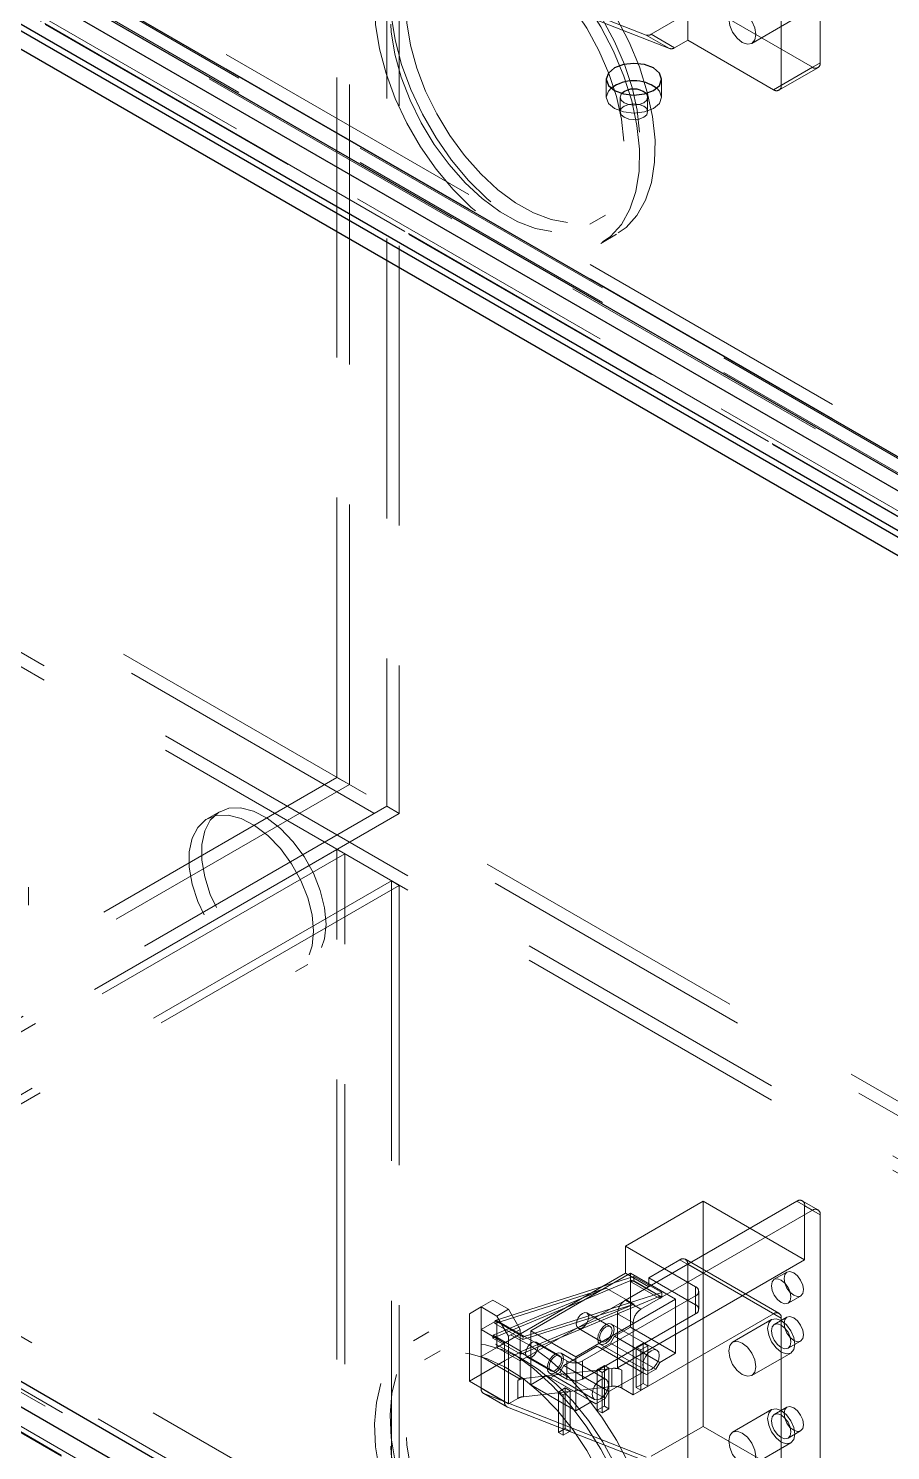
# Model space of a CAD drawing. Header units: millimetres. Extents: x 108 to 5832, y 144 to 4056.
# Drawn here: x 4882.8 to 4961, y 2980.5 to 3109.6 of the extents above; entities that cross this region are included whole.
import ezdxf

# ---------------------------------------------------------------- set-up
doc = ezdxf.new("R2010")
doc.units = ezdxf.units.MM
doc.header["$LTSCALE"] = 20
doc.linetypes.add('HIDDEN', pattern=[1.905, 1.27, -0.635])

msp = doc.modelspace()

# ---------------------------------------------------------------- linework, layer by layer
at = {"color": 7, "linetype": 'Continuous', "lineweight": 25}
for p, q in [((4053.47, 3595), (5217.37, 2923.09)), ((4053.47, 3593.36), (5217.37, 2921.46)), ((4300.95, 3444.82), (5213, 2918.31)), ((4300.95, 3320.01), (5213.12, 2793.43)), ((5030.09, 3022.22), (4857.55, 3121.82)), ((4857.55, 3000.98), (5030.09, 2901.37))]:
    msp.add_line(p, q, dxfattribs=at)
at = {"color": 1, "linetype": 'HIDDEN', "lineweight": 18}
for p, q in [((4054.96, 3593.97), (5218.42, 2922.32)), ((4054.96, 3592.67), (5218.42, 2921.01)), ((5218.14, 2920.85), (4054.96, 3592.34)), ((5219.69, 2923.05), (4065.28, 3589.48)), ((5219.69, 2921.75), (4065.28, 3588.17)), ((4059.34, 3586.22), (5213.75, 2919.79)), ((4059.38, 3586.12), (5213.8, 2919.7)), ((5213.9, 2919.71), (4059.48, 3586.13)), ((4059.48, 3584.83), (5213.9, 2918.4)), ((4363.46, 3357.56), (5280.16, 2828.37)), ((4364.17, 3355.85), (5280.16, 2827.06)), ((5280.16, 2823.14), (4364.17, 3351.93)), ((5280.16, 2821.84), (4363.46, 3351.03)), ((5214.25, 2794.08), (4302.79, 3320.25)), ((4302.93, 3320.5), (5214.4, 2794.32)), ((4302.79, 3316.66), (5214.25, 2790.49)), ((4302.83, 3316.57), (5214.3, 2790.39)), ((5214.4, 2790.4), (4302.93, 3316.58)), ((4910.76, 3041.61), (4910.76, 3169.32)), ((4911.9, 3040.96), (4911.9, 3168.67)), ((4915.29, 3166.71), (4915.29, 3039)), ((4916.42, 3166.05), (4916.42, 3038.35)), ((4954.6, 3130.95), (4954.6, 3106.45)), ((4942.58, 3108.49), (4942.58, 3126.46)), ((5033.62, 3024.26), (4861.09, 3123.87)), ((4951.07, 3104.41), (4951.07, 3121.56)), ((4938.82, 3108.96), (4924.1, 3114.72)), ((4940.94, 3107.73), (4926.22, 3113.5)), ((4944, 3111.76), (4939.27, 3109.03)), ((4944, 3111.76), (4953.9, 3106.04)), ((4948.41, 3108.2), (4951.94, 3110.24)), ((4938.82, 3108.96), (4940.94, 3107.73)), ((4941.39, 3107.8), (4939.27, 3109.03)), ((4941.39, 3107.8), (4942.58, 3108.49)), ((4942.58, 3108.49), (4950.36, 3104)), ((4953.9, 3106.04), (4950.36, 3104)), ((4950.86, 3103.95), (4954.4, 3105.99)), ((4951.07, 3104.41), (4954.6, 3106.45)), ((4935.2, 3104.95), (4935.2, 3103.31)), ((4940.2, 3103.31), (4940.2, 3104.95)), ((4936.45, 3103.31), (4936.45, 3102.01)), ((4938.95, 3102.01), (4938.95, 3103.31)), ((4933.7, 3091.8), (4935.11, 3092.61)), ((4934.7, 3090.06), (4936.11, 3090.88)), ((4856.6, 3010.35), (4910.76, 3041.61)), ((4857.73, 3009.69), (4911.9, 3040.96)), ((4910.76, 3041.61), (4911.9, 3040.96)), ((4915.29, 3039), (4861.12, 3007.73)), ((4916.42, 3038.35), (4862.26, 3007.08)), ((4900.12, 3038.5), (4898.99, 3037.84)), ((4916.42, 3038.35), (4915.29, 3039)), ((4910.76, 3035.08), (4856.18, 3003.57)), ((4911.47, 3034.67), (4856.88, 3003.16)), ((4910.76, 3035.08), (4911.47, 3034.67)), ((4910.76, 2912.6), (4910.76, 3035.08)), ((4911.47, 2912.19), (4911.47, 3034.67)), ((4861.12, 3000.71), (4915.71, 3032.22)), ((4916.42, 3031.82), (4915.71, 3032.22)), ((4915.71, 3032.22), (4915.71, 2909.74)), ((4861.83, 3000.3), (4916.42, 3031.82)), ((4882.78, 3030.02), (4882.78, 3031.65)), ((4916.42, 3031.82), (4916.42, 2909.33)), ((4906.99, 3023.99), (4908.12, 3024.64)), ((4856.11, 3002.46), (5031.53, 2901.2)), ((4861.09, 3003.02), (5033.62, 2903.42)), ((4944, 3003.16), (4936.93, 2999.08)), ((4952.48, 3003.16), (4936.93, 2994.18)), ((4938.34, 2993.36), (4953.9, 3002.34)), ((4944, 3003.16), (4953.19, 2997.85)), ((4944, 3003.16), (4944, 2982.74)), ((4953.9, 3002.34), (4952.48, 3003.16)), ((4954.4, 3002.39), (4952.98, 3003.21)), ((4953.19, 3002.75), (4954.6, 3001.93)), ((4953.19, 2997.85), (4953.19, 3002.75)), ((4954.6, 3001.93), (4954.6, 2977.44)), ((4943.29, 2995.4), (4936.93, 2999.08)), ((4936.93, 2996.63), (4936.93, 2999.08)), ((4953.19, 2997.85), (4936.22, 2988.05)), ((4941.88, 2997.85), (4939.05, 2996.22)), ((4941.88, 2997.85), (4950.36, 2992.95)), ((4950.86, 2993), (4942.38, 2997.9)), ((4942.58, 2979.48), (4942.58, 2997.44)), ((4951.07, 2992.54), (4942.58, 2997.44)), ((4937.49, 2996), (4924.9, 2990.75)), ((4925.12, 2992.34), (4937.7, 2996.34)), ((4936.93, 2996.63), (4925.26, 2989.89)), ((4928.34, 2991.42), (4937.39, 2996.65)), ((4939.05, 2995.4), (4936.93, 2996.63)), ((4937.39, 2996.65), (4941.49, 2994.28)), ((4937.39, 2996.65), (4937.39, 2991.75)), ((4937.49, 2995.81), (4937.49, 2996)), ((4937.49, 2996), (4940.04, 2994.54)), ((4937.7, 2995.93), (4937.49, 2995.81)), ((4937.49, 2995.81), (4940.04, 2994.34)), ((4937.7, 2996.34), (4940.25, 2994.87)), ((4937.7, 2996.34), (4937.7, 2995.93)), ((4937.7, 2995.93), (4940.25, 2994.46)), ((4939.05, 2995.4), (4939.05, 2996.22)), ((4943.29, 2993.77), (4939.05, 2996.22)), ((4951.58, 2996.73), (4950.44, 2996.08)), ((5033.62, 2895.25), (4861.09, 2994.85)), ((4924.93, 2991), (4935.19, 2995.29)), ((4935.19, 2995.29), (4925.07, 2992.07)), ((4939.05, 2995.4), (4927.38, 2988.67)), ((4940.04, 2994.54), (4927.44, 2989.28)), ((4927.66, 2990.87), (4940.25, 2994.87)), ((4933.04, 2988.67), (4943.29, 2994.59)), ((4937.73, 2993.82), (4935.19, 2995.29)), ((4940.04, 2994.34), (4940.04, 2994.54)), ((4940.25, 2994.46), (4940.04, 2994.34)), ((4940.25, 2994.87), (4940.25, 2994.46)), ((4943.29, 2993.77), (4943.29, 2995.4)), ((4943.29, 2994.59), (4943.29, 2992.95)), ((4943.58, 2993.36), (4943.58, 2994.99)), ((4951.69, 2993.91), (4952.83, 2994.56)), ((4923.85, 2993.57), (4922.78, 2992.95)), ((4922.78, 2992.95), (4923.85, 2993.57)), ((4924.91, 2994.18), (4923.85, 2993.57)), ((4923.85, 2993.57), (4924.91, 2994.18)), ((4923.85, 2993.57), (4925.26, 2992.75)), ((4923.85, 2993.57), (4923.85, 2989.07)), ((4926.32, 2993.36), (4924.91, 2994.18)), ((4925.26, 2992.75), (4926.32, 2993.36)), ((4926.32, 2993.36), (4927.38, 2991.52)), ((4927.47, 2989.54), (4937.73, 2993.82)), ((4937.73, 2993.82), (4927.62, 2990.61)), ((4932.44, 2989.05), (4941.49, 2994.28)), ((4936.93, 2994.18), (4938.34, 2993.36)), ((4941.49, 2994.28), (4941.49, 2989.38)), ((4922.78, 2992.95), (4922.78, 2986.83)), ((4925.26, 2992.34), (4923.85, 2991.52)), ((4925.07, 2992.07), (4925.12, 2992.34)), ((4925.07, 2992.07), (4927.62, 2990.61)), ((4925.12, 2992.34), (4927.66, 2990.87)), ((4926.32, 2990.91), (4925.26, 2992.75)), ((4925.26, 2992.34), (4931.62, 2988.67)), ((4925.26, 2989.89), (4925.26, 2992.34)), ((4933.04, 2987.03), (4943.29, 2992.95)), ((4935.56, 2991.81), (4933.44, 2993.03)), ((4939.79, 2989.66), (4935.68, 2992.02)), ((4937.63, 2992.14), (4936.22, 2992.95)), ((4936.22, 2988.05), (4936.22, 2992.95)), ((4950.36, 2992.95), (4937.63, 2985.6)), ((4937.63, 2985.6), (4937.63, 2992.14)), ((4950.19, 2992.43), (4946.66, 2990.38)), ((4951.58, 2992.65), (4950.44, 2991.99)), ((4951.07, 2975.4), (4951.07, 2992.54)), ((4919.11, 2991.31), (4917.7, 2990.5)), ((4925.97, 2990.3), (4923.85, 2991.52)), ((4924.9, 2990.75), (4924.93, 2991)), ((4924.9, 2990.75), (4927.44, 2989.28)), ((4924.93, 2991), (4927.47, 2989.54)), ((4927.38, 2991.52), (4926.32, 2990.91)), ((4926.32, 2990.91), (4926.32, 2984.79)), ((4927.38, 2991.52), (4927.38, 2987.03)), ((4927.62, 2990.61), (4927.66, 2990.87)), ((4928.34, 2991.42), (4932.44, 2989.05)), ((4928.34, 2986.52), (4928.34, 2991.42)), ((4932.64, 2991.65), (4934.76, 2990.42)), ((4935.94, 2990.91), (4935.58, 2990.3)), ((4937.39, 2991.75), (4935.94, 2990.91)), ((4940.04, 2988.54), (4935.94, 2990.91)), ((4937.39, 2991.75), (4941.49, 2989.38)), ((4920.11, 2989.58), (4918.7, 2988.76)), ((4923.85, 2989.07), (4925.97, 2990.3)), ((4925.26, 2989.89), (4927.38, 2988.67)), ((4925.97, 2990.3), (4925.97, 2988.67)), ((4927.38, 2989.48), (4925.97, 2988.67)), ((4927.38, 2989.48), (4931.62, 2987.03)), ((4927.44, 2989.28), (4927.47, 2989.54)), ((4930.96, 2989.15), (4928.84, 2990.38)), ((4935.19, 2987), (4931.09, 2989.37)), ((4934.38, 2990.01), (4931.34, 2988.26)), ((4938.48, 2987.64), (4934.38, 2990.01)), ((4934.73, 2989.81), (4934.38, 2990.01)), ((4934.63, 2990.21), (4938.74, 2987.84)), ((4935.58, 2990.3), (4934.73, 2989.81)), ((4938.84, 2987.44), (4934.73, 2989.81)), ((4939.68, 2987.93), (4935.58, 2990.3)), ((4937.92, 2989.93), (4938.55, 2990.3)), ((4937.92, 2986.26), (4937.92, 2989.93)), ((4937.92, 2989.93), (4938.34, 2989.69)), ((4938.34, 2989.69), (4938.98, 2990.05)), ((4938.34, 2986.01), (4938.34, 2989.69)), ((4938.55, 2990.3), (4938.55, 2986.62)), ((4938.55, 2990.3), (4938.98, 2990.05)), ((4938.98, 2990.05), (4938.98, 2986.38)), ((4941.49, 2989.38), (4940.04, 2988.54)), ((4948.41, 2987.35), (4951.94, 2989.39)), ((4951.69, 2989.83), (4952.83, 2990.48)), ((4925.97, 2988.67), (4922.78, 2986.83)), ((4927.38, 2987.03), (4923.85, 2989.07)), ((4923.85, 2989.07), (4923.85, 2986.19)), ((4925.97, 2984.96), (4925.97, 2988.67)), ((4927.68, 2987.07), (4935.69, 2987.99)), ((4928.04, 2988.99), (4930.16, 2987.77)), ((4931.34, 2988.26), (4930.99, 2987.64)), ((4935.44, 2985.89), (4931.34, 2988.26)), ((4931.62, 2988.67), (4931.62, 2987.03)), ((4932.44, 2984.15), (4932.44, 2989.05)), ((4933.04, 2987.03), (4933.04, 2988.67)), ((4934.38, 2987.89), (4935.02, 2988.26)), ((4934.81, 2987.64), (4935.44, 2988.01)), ((4935.02, 2988.26), (4935.02, 2984.58)), ((4935.02, 2988.26), (4935.44, 2988.01)), ((4935.44, 2988.01), (4935.44, 2984.34)), ((4935.69, 2986.36), (4935.69, 2987.99)), ((4936.22, 2988.05), (4936.6, 2987.84)), ((4940.04, 2988.54), (4939.68, 2987.93)), ((4922.78, 2986.83), (4926.32, 2984.79)), ((4927.17, 2986.91), (4927.38, 2987.03)), ((4927.17, 2985.28), (4927.17, 2986.91)), ((4927.68, 2987.07), (4927.68, 2985.43)), ((4929.78, 2987.36), (4928.34, 2986.52)), ((4933.89, 2984.99), (4929.78, 2987.36)), ((4930.14, 2987.15), (4929.78, 2987.36)), ((4930.04, 2987.55), (4934.14, 2985.18)), ((4930.99, 2987.64), (4930.14, 2987.15)), ((4934.24, 2984.79), (4930.14, 2987.15)), ((4935.09, 2985.28), (4930.99, 2987.64)), ((4934.38, 2984.22), (4934.38, 2987.89)), ((4934.38, 2987.89), (4934.81, 2987.64)), ((4934.81, 2983.97), (4934.81, 2987.64)), ((4938.48, 2987.64), (4935.44, 2985.89)), ((4936.6, 2987.84), (4936.6, 2986.2)), ((4938.84, 2987.44), (4938.48, 2987.64)), ((4939.68, 2987.93), (4938.84, 2987.44)), ((4923.85, 2986.19), (4925.97, 2984.96)), ((4924.05, 2985.73), (4926.17, 2984.51)), ((4926.22, 2984.48), (4924.1, 2985.71)), ((4938.82, 2979.94), (4924.1, 2985.71)), ((4935.69, 2986.36), (4927.68, 2985.43)), ((4928.34, 2986.52), (4932.44, 2984.15)), ((4930.85, 2985.85), (4931.48, 2986.22)), ((4930.85, 2982.17), (4930.85, 2985.85)), ((4930.85, 2985.85), (4931.27, 2985.6)), ((4931.27, 2985.6), (4931.91, 2985.97)), ((4931.27, 2981.93), (4931.27, 2985.6)), ((4931.48, 2986.22), (4931.48, 2982.54)), ((4931.48, 2986.22), (4931.91, 2985.97)), ((4931.91, 2985.97), (4931.91, 2982.3)), ((4935.44, 2985.89), (4935.09, 2985.28)), ((4937.63, 2985.6), (4936.6, 2986.2)), ((4938.55, 2986.62), (4937.92, 2986.26)), ((4937.92, 2986.26), (4938.34, 2986.01)), ((4938.98, 2986.38), (4938.34, 2986.01)), ((4938.55, 2986.62), (4938.98, 2986.38)), ((4940.94, 2978.72), (4926.22, 2984.48)), ((4927.17, 2985.28), (4926.32, 2984.79)), ((4933.89, 2984.99), (4932.44, 2984.15)), ((4934.24, 2984.79), (4933.89, 2984.99)), ((4935.09, 2985.28), (4934.24, 2984.79)), ((4935.02, 2984.58), (4934.38, 2984.22)), ((4934.38, 2984.22), (4934.81, 2983.97)), ((4935.44, 2984.34), (4934.81, 2983.97)), ((4935.02, 2984.58), (4935.44, 2984.34)), ((4950.19, 2984.26), (4946.66, 2982.22)), ((4951.58, 2984.48), (4950.44, 2983.83)), ((4931.48, 2982.54), (4930.85, 2982.17)), ((4930.85, 2982.17), (4931.27, 2981.93)), ((4931.91, 2982.3), (4931.27, 2981.93)), ((4931.48, 2982.54), (4931.91, 2982.3)), ((4944, 2982.74), (4939.27, 2980.02)), ((4944, 2982.74), (4953.9, 2977.03)), ((4951.69, 2981.66), (4952.83, 2982.32)), ((4948.41, 2979.19), (4951.94, 2981.23))]:
    msp.add_line(p, q, dxfattribs=at)
at = {"color": 8, "linetype": 'Continuous', "lineweight": 25}
for p, q in [((4300.95, 3449.03), (5217.01, 2920.2)), ((4300.95, 3445.43), (5212.62, 2919.13))]:
    msp.add_line(p, q, dxfattribs=at)
at = {"color": 1, "linetype": 'HIDDEN', "lineweight": 18, "flags": 128}
for points in [[(4939.62, 3099.43), (4939.39, 3101.57), (4938.92, 3103.79), (4938.2, 3106.06), (4937.26, 3108.31), (4936.12, 3110.51), (4934.79, 3112.6), (4933.31, 3114.54), (4931.71, 3116.29), (4930.02, 3117.82), (4928.28, 3119.08), (4926.52, 3120.06), (4924.79, 3120.73), (4923.12, 3121.07), (4921.54, 3121.09), (4920.1, 3120.78), (4918.81, 3120.14), (4917.71, 3119.19), (4916.83, 3117.96), (4916.17, 3116.46), (4915.75, 3114.73), (4915.59, 3112.8), (4915.69, 3110.72), (4916.04, 3108.53), (4916.63, 3106.28), (4917.46, 3104.02), (4918.51, 3101.79), (4919.75, 3099.64), (4921.16, 3097.62), (4922.71, 3095.76), (4924.36, 3094.12), (4926.07, 3092.72), (4927.83, 3091.6), (4929.57, 3090.78), (4931.28, 3090.27), (4932.91, 3090.08), (4934.42, 3090.23), (4935.79, 3090.71), (4936.99, 3091.5), (4937.98, 3092.6), (4938.76, 3093.97), (4939.29, 3095.59), (4939.58, 3097.42), (4939.62, 3099.43)], [(4938.2, 3098.61), (4937.98, 3100.75), (4937.5, 3102.98), (4936.79, 3105.24), (4935.85, 3107.49), (4934.7, 3109.69), (4933.37, 3111.78), (4931.89, 3113.72), (4930.29, 3115.48), (4928.6, 3117), (4926.86, 3118.26), (4925.11, 3119.24), (4923.38, 3119.91), (4921.7, 3120.26), (4920.13, 3120.27), (4918.68, 3119.96), (4917.4, 3119.32), (4916.3, 3118.38), (4915.41, 3117.14), (4914.75, 3115.64), (4914.34, 3113.91), (4914.18, 3111.98), (4914.27, 3109.91), (4914.62, 3107.72), (4915.22, 3105.47), (4916.05, 3103.2), (4917.1, 3100.97), (4918.34, 3098.82), (4919.75, 3096.8), (4921.29, 3094.95), (4922.94, 3093.31), (4924.66, 3091.91), (4926.41, 3090.78), (4928.16, 3089.96), (4929.87, 3089.45), (4931.49, 3089.27), (4933.01, 3089.42), (4934.38, 3089.89), (4935.57, 3090.69), (4936.57, 3091.78), (4937.34, 3093.15), (4937.88, 3094.77), (4938.17, 3096.6), (4938.2, 3098.61)], [(4936.79, 3099.34), (4936.58, 3101.32), (4936.12, 3103.38), (4935.43, 3105.48), (4934.53, 3107.56), (4933.43, 3109.57), (4932.16, 3111.47), (4930.75, 3113.22), (4929.24, 3114.77), (4927.65, 3116.08), (4926.03, 3117.13), (4924.41, 3117.89), (4922.84, 3118.34), (4921.34, 3118.48), (4919.96, 3118.29), (4918.72, 3117.79), (4917.66, 3116.98), (4916.8, 3115.89), (4916.16, 3114.54), (4915.75, 3112.95), (4915.59, 3111.18), (4915.68, 3109.26), (4916.02, 3107.23), (4916.59, 3105.14), (4917.39, 3103.05), (4918.39, 3101), (4919.58, 3099.03), (4920.93, 3097.2), (4922.39, 3095.55), (4923.95, 3094.12), (4925.56, 3092.93), (4927.18, 3092.02), (4928.78, 3091.42), (4930.32, 3091.12), (4931.76, 3091.15), (4933.08, 3091.49), (4934.23, 3092.15), (4935.19, 3093.1), (4935.95, 3094.33), (4936.47, 3095.8), (4936.75, 3097.48), (4936.79, 3099.34)], [(4938.2, 3100.15), (4937.99, 3102.14), (4937.54, 3104.2), (4936.85, 3106.29), (4935.94, 3108.37), (4934.84, 3110.39), (4933.57, 3112.29), (4932.17, 3114.04), (4930.65, 3115.58), (4929.06, 3116.9), (4927.44, 3117.95), (4925.82, 3118.71), (4924.25, 3119.16), (4922.75, 3119.3), (4921.37, 3119.11), (4920.14, 3118.61), (4919.07, 3117.8), (4918.21, 3116.71), (4917.57, 3115.35), (4917.17, 3113.77), (4917.01, 3112), (4917.1, 3110.07), (4917.43, 3108.05), (4918, 3105.96), (4918.8, 3103.87), (4919.81, 3101.81), (4921, 3099.85), (4922.34, 3098.02), (4923.81, 3096.37), (4925.36, 3094.93), (4926.97, 3093.75), (4928.59, 3092.84), (4930.19, 3092.23), (4931.73, 3091.94), (4933.18, 3091.96), (4934.49, 3092.31), (4935.64, 3092.97), (4936.61, 3093.92), (4937.36, 3095.15), (4937.88, 3096.62), (4938.17, 3098.3), (4938.2, 3100.15)], [(4948.77, 3109), (4948.68, 3109.6), (4948.41, 3110.22), (4948.01, 3110.76), (4947.53, 3111.15), (4947.06, 3111.31), (4946.66, 3111.23), (4946.39, 3110.92), (4946.3, 3110.43), (4946.39, 3109.83), (4946.66, 3109.21), (4947.06, 3108.67), (4947.53, 3108.29), (4948.01, 3108.12), (4948.41, 3108.2), (4948.68, 3108.51), (4948.77, 3109)], [(4935.64, 3104.13), (4935.39, 3103.87), (4935.2, 3103.31), (4935.39, 3102.76), (4935.94, 3102.29)], [(4935.94, 3102.29), (4936.75, 3101.98), (4937.7, 3101.87), (4938.66, 3101.98), (4939.47, 3102.29), (4940.01, 3102.76), (4940.2, 3103.31), (4940.01, 3103.87), (4939.77, 3104.13)], [(4936.6, 3103.65), (4936.55, 3103.59), (4936.45, 3103.31), (4936.55, 3103.04), (4936.82, 3102.8)], [(4936.82, 3102.8), (4937.23, 3102.65), (4937.7, 3102.59), (4938.18, 3102.65), (4938.59, 3102.8), (4938.86, 3103.04), (4938.95, 3103.31), (4938.86, 3103.59), (4938.81, 3103.65)], [(4938.59, 3102.52), (4938.86, 3102.28), (4938.95, 3102.01), (4938.86, 3101.73), (4938.59, 3101.5), (4938.18, 3101.34), (4937.7, 3101.29), (4937.23, 3101.34), (4936.82, 3101.5), (4936.55, 3101.73), (4936.45, 3102.01), (4936.55, 3102.28), (4936.82, 3102.52), (4937.23, 3102.67), (4937.7, 3102.73), (4938.18, 3102.67), (4938.59, 3102.52)], [(4909.77, 3028.3), (4909.64, 3029.78), (4909.25, 3031.35), (4908.62, 3032.92), (4907.78, 3034.43), (4906.77, 3035.81), (4905.63, 3036.99), (4904.42, 3037.92), (4903.2, 3038.54), (4902.02, 3038.85), (4900.94, 3038.81), (4900.01, 3038.43), (4899.27, 3037.74), (4898.76, 3036.75), (4898.49, 3035.52), (4898.49, 3034.11), (4898.76, 3032.58), (4899.27, 3031), (4900.01, 3029.45), (4900.94, 3027.99), (4902.02, 3026.71), (4903.2, 3025.65), (4904.42, 3024.87), (4905.63, 3024.4), (4906.77, 3024.27), (4907.78, 3024.48), (4908.62, 3025.02), (4909.25, 3025.86), (4909.64, 3026.98), (4909.77, 3028.3)], [(4908.64, 3027.65), (4908.51, 3029.13), (4908.12, 3030.7), (4907.49, 3032.27), (4906.65, 3033.78), (4905.64, 3035.16), (4904.5, 3036.34), (4903.29, 3037.26), (4902.07, 3037.89), (4900.89, 3038.19), (4899.81, 3038.16), (4898.88, 3037.78), (4898.14, 3037.08), (4897.62, 3036.1), (4897.36, 3034.87), (4897.36, 3033.46), (4897.62, 3031.92), (4898.14, 3030.35), (4898.88, 3028.79), (4899.81, 3027.34), (4900.89, 3026.06), (4902.07, 3025), (4903.29, 3024.22), (4904.5, 3023.75), (4905.64, 3023.61), (4906.65, 3023.82), (4907.49, 3024.36), (4908.12, 3025.21), (4908.51, 3026.32), (4908.64, 3027.65)], [(4951.95, 2994.48), (4951.89, 2994.91), (4951.69, 2995.35), (4951.41, 2995.74), (4951.07, 2996.01), (4950.73, 2996.13), (4950.44, 2996.08), (4950.25, 2995.85), (4950.18, 2995.5), (4950.25, 2995.07), (4950.44, 2994.63), (4950.73, 2994.25), (4951.07, 2993.97), (4951.41, 2993.85), (4951.69, 2993.91), (4951.89, 2994.13), (4951.95, 2994.48)], [(4953.08, 2995.14), (4953.02, 2995.56), (4952.83, 2996.01), (4952.54, 2996.39), (4952.2, 2996.67), (4951.86, 2996.78), (4951.58, 2996.73), (4951.38, 2996.51), (4951.32, 2996.16), (4951.38, 2995.73), (4951.58, 2995.28), (4951.86, 2994.9), (4952.2, 2994.63), (4952.54, 2994.51), (4952.83, 2994.56), (4953.02, 2994.78), (4953.08, 2995.14)], [(4939.62, 2970.41), (4939.39, 2972.55), (4938.92, 2974.78), (4938.2, 2977.04), (4937.26, 2979.3), (4936.12, 2981.49), (4934.79, 2983.58), (4933.31, 2985.53), (4931.71, 2987.28), (4930.02, 2988.8), (4928.28, 2990.07), (4926.52, 2991.04), (4924.79, 2991.71), (4923.12, 2992.06), (4921.54, 2992.08), (4920.1, 2991.76), (4918.81, 2991.13), (4917.71, 2990.18), (4916.83, 2988.94), (4916.17, 2987.44), (4915.75, 2985.71), (4915.59, 2983.79), (4915.69, 2981.71), (4916.04, 2979.52), (4916.63, 2977.27), (4917.46, 2975.01), (4918.51, 2972.78), (4919.75, 2970.63), (4921.16, 2968.6), (4922.71, 2966.75), (4924.36, 2965.11), (4926.07, 2963.71), (4927.83, 2962.59), (4929.57, 2961.76), (4931.28, 2961.25), (4932.91, 2961.07), (4934.42, 2961.22), (4935.79, 2961.7), (4936.99, 2962.49), (4937.98, 2963.58), (4938.76, 2964.96), (4939.29, 2966.57), (4939.58, 2968.41), (4939.62, 2970.41)], [(4932.47, 2992.01), (4932.51, 2992.29), (4932.64, 2992.57), (4932.82, 2992.82), (4933.04, 2992.99), (4933.25, 2993.07), (4933.44, 2993.03), (4933.56, 2992.89), (4933.6, 2992.67), (4933.56, 2992.39), (4933.44, 2992.11), (4933.25, 2991.86), (4933.04, 2991.69), (4932.82, 2991.61), (4932.64, 2991.65), (4932.51, 2991.79), (4932.47, 2992.01)], [(4934.42, 2990.69), (4934.47, 2991.05), (4934.63, 2991.42), (4934.87, 2991.74), (4935.16, 2991.97), (4935.44, 2992.07), (4935.68, 2992.02), (4935.84, 2991.84), (4935.9, 2991.54), (4935.84, 2991.18), (4935.68, 2990.81), (4935.44, 2990.49), (4935.16, 2990.26), (4934.87, 2990.16), (4934.63, 2990.21), (4934.47, 2990.39), (4934.42, 2990.69)], [(4935.72, 2991.44), (4935.68, 2991.67), (4935.56, 2991.81), (4935.38, 2991.84), (4935.16, 2991.77), (4934.94, 2991.59), (4934.76, 2991.35), (4934.64, 2991.06), (4934.59, 2990.79), (4934.64, 2990.56), (4934.76, 2990.42), (4934.94, 2990.39), (4935.16, 2990.46), (4935.38, 2990.64), (4935.56, 2990.88), (4935.68, 2991.17), (4935.72, 2991.44)], [(4952.31, 2990.2), (4952.21, 2990.8), (4951.94, 2991.42), (4951.54, 2991.96), (4951.07, 2992.34), (4950.6, 2992.5), (4950.19, 2992.43), (4949.93, 2992.12), (4949.83, 2991.62), (4949.93, 2991.02), (4950.19, 2990.4), (4950.6, 2989.86), (4951.07, 2989.48), (4951.54, 2989.32), (4951.94, 2989.39), (4952.21, 2989.7), (4952.31, 2990.2)], [(4951.95, 2990.4), (4951.89, 2990.83), (4951.69, 2991.27), (4951.41, 2991.66), (4951.07, 2991.93), (4950.73, 2992.05), (4950.44, 2991.99), (4950.25, 2991.77), (4950.18, 2991.42), (4950.25, 2990.99), (4950.44, 2990.55), (4950.73, 2990.16), (4951.07, 2989.89), (4951.41, 2989.77), (4951.69, 2989.83), (4951.89, 2990.05), (4951.95, 2990.4)], [(4953.08, 2991.05), (4953.02, 2991.48), (4952.83, 2991.92), (4952.54, 2992.31), (4952.2, 2992.58), (4951.86, 2992.7), (4951.58, 2992.65), (4951.38, 2992.43), (4951.32, 2992.07), (4951.38, 2991.64), (4951.58, 2991.2), (4951.86, 2990.82), (4952.2, 2990.54), (4952.54, 2990.42), (4952.83, 2990.48), (4953.02, 2990.7), (4953.08, 2991.05)], [(4938.2, 2969.6), (4937.98, 2971.74), (4937.5, 2973.96), (4936.79, 2976.23), (4935.85, 2978.48), (4934.7, 2980.68), (4933.37, 2982.77), (4931.89, 2984.71), (4930.29, 2986.46), (4928.6, 2987.99), (4926.86, 2989.25), (4925.11, 2990.23), (4923.38, 2990.9), (4921.7, 2991.24), (4920.13, 2991.26), (4918.68, 2990.95), (4917.4, 2990.31), (4916.3, 2989.36), (4915.41, 2988.13), (4914.75, 2986.63), (4914.34, 2984.9), (4914.18, 2982.97), (4914.27, 2980.89), (4914.62, 2978.7), (4915.22, 2976.45), (4916.05, 2974.19), (4917.1, 2971.96), (4918.34, 2969.81), (4919.75, 2967.79), (4921.29, 2965.93), (4922.94, 2964.29), (4924.66, 2962.89), (4926.41, 2961.77), (4928.16, 2960.95), (4929.87, 2960.44), (4931.49, 2960.25), (4933.01, 2960.4), (4934.38, 2960.88), (4935.57, 2961.67), (4936.57, 2962.77), (4937.34, 2964.14), (4937.88, 2965.76), (4938.17, 2967.59), (4938.2, 2969.6)], [(4936.79, 2970.32), (4936.58, 2972.31), (4936.12, 2974.37), (4935.43, 2976.46), (4934.53, 2978.54), (4933.43, 2980.56), (4932.16, 2982.46), (4930.75, 2984.21), (4929.24, 2985.75), (4927.65, 2987.07), (4926.03, 2988.12), (4924.41, 2988.88), (4922.84, 2989.33), (4921.34, 2989.47), (4919.96, 2989.28), (4918.72, 2988.78), (4917.66, 2987.97), (4916.8, 2986.88), (4916.16, 2985.52), (4915.75, 2983.94), (4915.59, 2982.17), (4915.68, 2980.24), (4916.02, 2978.22), (4916.59, 2976.13), (4917.39, 2974.04), (4918.39, 2971.98), (4919.58, 2970.02), (4920.93, 2968.19), (4922.39, 2966.54), (4923.95, 2965.1), (4925.56, 2963.92), (4927.18, 2963.01), (4928.78, 2962.4), (4930.32, 2962.11), (4931.76, 2962.13), (4933.08, 2962.48), (4934.23, 2963.14), (4935.19, 2964.09), (4935.95, 2965.32), (4936.47, 2966.79), (4936.75, 2968.47), (4936.79, 2970.32)], [(4938.2, 2971.14), (4937.99, 2973.12), (4937.54, 2975.19), (4936.85, 2977.28), (4935.94, 2979.36), (4934.84, 2981.38), (4933.57, 2983.28), (4932.17, 2985.02), (4930.65, 2986.57), (4929.06, 2987.89), (4927.44, 2988.93), (4925.82, 2989.69), (4924.25, 2990.15), (4922.75, 2990.28), (4921.37, 2990.1), (4920.14, 2989.59), (4919.07, 2988.79), (4918.21, 2987.69), (4917.57, 2986.34), (4917.17, 2984.76), (4917.01, 2982.98), (4917.1, 2981.06), (4917.43, 2979.03), (4918, 2976.95), (4918.8, 2974.85), (4919.81, 2972.8), (4921, 2970.84), (4922.34, 2969.01), (4923.81, 2967.35), (4925.36, 2965.92), (4926.97, 2964.73), (4928.59, 2963.83), (4930.19, 2963.22), (4931.73, 2962.92), (4933.18, 2962.95), (4934.49, 2963.3), (4935.64, 2963.95), (4936.61, 2964.91), (4937.36, 2966.13), (4937.88, 2967.6), (4938.17, 2969.29), (4938.2, 2971.14)], [(4927.88, 2989.36), (4927.92, 2989.63), (4928.04, 2989.92), (4928.22, 2990.16), (4928.44, 2990.34), (4928.66, 2990.41), (4928.84, 2990.38), (4928.96, 2990.24), (4929.01, 2990.01), (4928.96, 2989.74), (4928.84, 2989.45), (4928.66, 2989.21), (4928.44, 2989.03), (4928.22, 2988.96), (4928.04, 2988.99), (4927.92, 2989.13), (4927.88, 2989.36)], [(4929.82, 2988.03), (4929.88, 2988.39), (4930.04, 2988.76), (4930.28, 2989.09), (4930.56, 2989.32), (4930.85, 2989.42), (4931.09, 2989.37), (4931.25, 2989.19), (4931.31, 2988.89), (4931.25, 2988.53), (4931.09, 2988.16), (4930.85, 2987.83), (4930.56, 2987.6), (4930.28, 2987.51), (4930.04, 2987.55), (4929.88, 2987.74), (4929.82, 2988.03)], [(4938.52, 2988.32), (4938.57, 2988.68), (4938.74, 2989.05), (4938.98, 2989.38), (4939.26, 2989.6), (4939.54, 2989.7), (4939.79, 2989.66), (4939.95, 2989.47), (4940, 2989.18), (4939.95, 2988.82), (4939.79, 2988.44), (4939.54, 2988.12), (4939.26, 2987.89), (4938.98, 2987.79), (4938.74, 2987.84), (4938.57, 2988.02), (4938.52, 2988.32)], [(4948.77, 2988.15), (4948.68, 2988.76), (4948.41, 2989.37), (4948.01, 2989.92), (4947.53, 2990.3), (4947.06, 2990.46), (4946.66, 2990.38), (4946.39, 2990.08), (4946.3, 2989.58), (4946.39, 2988.98), (4946.66, 2988.36), (4947.06, 2987.82), (4947.53, 2987.44), (4948.01, 2987.28), (4948.41, 2987.35), (4948.68, 2987.66), (4948.77, 2988.15)], [(4931.13, 2988.79), (4931.09, 2989.01), (4930.96, 2989.15), (4930.78, 2989.19), (4930.56, 2989.11), (4930.35, 2988.94), (4930.16, 2988.69), (4930.04, 2988.41), (4930, 2988.13), (4930.04, 2987.91), (4930.16, 2987.77), (4930.35, 2987.73), (4930.56, 2987.81), (4930.78, 2987.98), (4930.96, 2988.23), (4931.09, 2988.51), (4931.13, 2988.79)], [(4933.92, 2985.67), (4933.98, 2986.03), (4934.14, 2986.4), (4934.38, 2986.72), (4934.66, 2986.95), (4934.95, 2987.05), (4935.19, 2987), (4935.35, 2986.82), (4935.41, 2986.52), (4935.35, 2986.16), (4935.19, 2985.79), (4934.95, 2985.47), (4934.66, 2985.24), (4934.38, 2985.14), (4934.14, 2985.18), (4933.98, 2985.37), (4933.92, 2985.67)], [(4952.31, 2982.03), (4952.21, 2982.63), (4951.94, 2983.25), (4951.54, 2983.79), (4951.07, 2984.17), (4950.6, 2984.34), (4950.19, 2984.26), (4949.93, 2983.95), (4949.83, 2983.46), (4949.93, 2982.86), (4950.19, 2982.24), (4950.6, 2981.7), (4951.07, 2981.32), (4951.54, 2981.15), (4951.94, 2981.23), (4952.21, 2981.54), (4952.31, 2982.03)], [(4953.08, 2982.89), (4953.02, 2983.32), (4952.83, 2983.76), (4952.54, 2984.15), (4952.2, 2984.42), (4951.86, 2984.54), (4951.58, 2984.48), (4951.38, 2984.26), (4951.32, 2983.91), (4951.38, 2983.48), (4951.58, 2983.04), (4951.86, 2982.65), (4952.2, 2982.38), (4952.54, 2982.26), (4952.83, 2982.32), (4953.02, 2982.54), (4953.08, 2982.89)], [(4951.95, 2982.23), (4951.89, 2982.66), (4951.69, 2983.11), (4951.41, 2983.49), (4951.07, 2983.77), (4950.73, 2983.88), (4950.44, 2983.83), (4950.25, 2983.61), (4950.18, 2983.25), (4950.25, 2982.83), (4950.44, 2982.38), (4950.73, 2982), (4951.07, 2981.72), (4951.41, 2981.61), (4951.69, 2981.66), (4951.89, 2981.88), (4951.95, 2982.23)], [(4948.77, 2979.99), (4948.68, 2980.59), (4948.41, 2981.21), (4948.01, 2981.75), (4947.53, 2982.13), (4947.06, 2982.3), (4946.66, 2982.22), (4946.39, 2981.91), (4946.3, 2981.42), (4946.39, 2980.82), (4946.66, 2980.2), (4947.06, 2979.66), (4947.53, 2979.27), (4948.01, 2979.11), (4948.41, 2979.19), (4948.68, 2979.5), (4948.77, 2979.99)]]:
    msp.add_lwpolyline(points, dxfattribs=at)
at = {"color": 7, "linetype": 'Continuous', "lineweight": 25, "flags": 128}
msp.add_lwpolyline([(4935.94, 3103.93), (4936.75, 3103.61), (4937.7, 3103.5), (4938.66, 3103.61), (4939.47, 3103.93), (4940.01, 3104.39), (4940.2, 3104.95), (4940.01, 3105.5), (4939.47, 3105.97), (4938.66, 3106.28), (4937.7, 3106.39), (4936.75, 3106.28), (4935.94, 3105.97), (4935.39, 3105.5), (4935.2, 3104.95), (4935.39, 3104.39), (4935.94, 3103.93)], dxfattribs=at)
at = {"color": 1, "linetype": 'HIDDEN', "lineweight": 18}
for centre, radius, start, end in [((4938.97, 3109.47), 0.535, 253.4376, 304.3949), ((4941.09, 3108.25), 0.535, 253.4376, 304.3949), ((4954.17, 3106.38), 0.437, 230.7933, 9.2174), ((4950.64, 3104.34), 0.437, 230.7933, 9.2174), ((4952.76, 3002.82), 0.437, 350.7883, 129.198), ((4954.17, 3002), 0.437, 350.7883, 129.198), ((4942.15, 2997.51), 0.437, 350.7887, 129.2094), ((4943.14, 2994.99), 0.437, 290.785, 69.2209), ((4937.75, 2992.88), 1.54, 122.6093, 177.3917), ((4939.17, 2992.07), 1.54, 122.6093, 177.3917), ((4943.14, 2993.36), 0.437, 290.785, 69.2209), ((4950.64, 2992.61), 0.437, 350.7887, 129.2094), ((4932.33, 2990.03), 1.54, 242.6095, 297.3895), ((4935.9, 2986.49), 1.52, 62.5003, 97.6723), ((4927.81, 2985.74), 1.34, 95.6432, 118.6915), ((4932.33, 2988.4), 1.54, 242.6095, 297.3895), ((4924.32, 2986.13), 0.477, 173.1108, 242.4286), ((4927.81, 2984.1), 1.34, 95.6432, 118.6915), ((4935.9, 2984.86), 1.52, 62.5003, 97.6723), ((4926.44, 2984.91), 0.477, 173.1108, 242.4286)]:
    msp.add_arc(centre, radius, start, end, dxfattribs=at)
at = {"color": 7, "linetype": 'Continuous', "lineweight": 25}
for centre, radius, start, end in [((4937.7, 3101.34), 3.47, 53.5907, 126.4089), ((4937.7, 3102.39), 1.67, 48.7137, 131.2863)]:
    msp.add_arc(centre, radius, start, end, dxfattribs=at)

doc.saveas('drawing.dxf')
